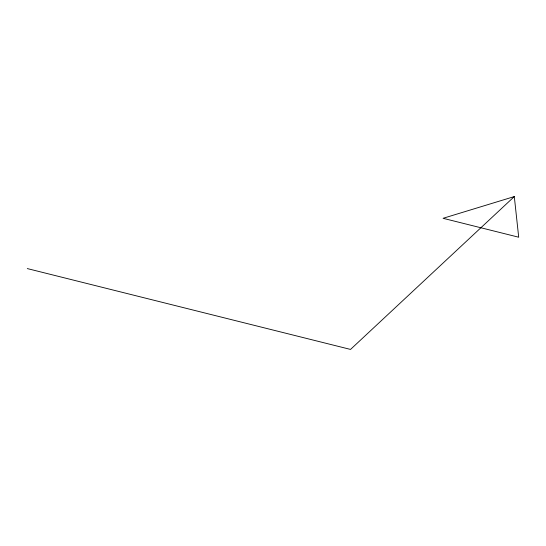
<?xml version="1.0" encoding="UTF-8"?>
<svg xmlns="http://www.w3.org/2000/svg" width="546" height="546" viewBox="0 0 546 546"><rect width="100%" height="100%" fill="white"/><g stroke="black" fill="none" stroke-linecap="round" stroke-linejoin="round"><path stroke-width="0.82" d="M514.305 196.574L443.079 218.304L518.7 237.217L514.305 196.574L350.525 349.426L27.3 268.577"/></g></svg>
